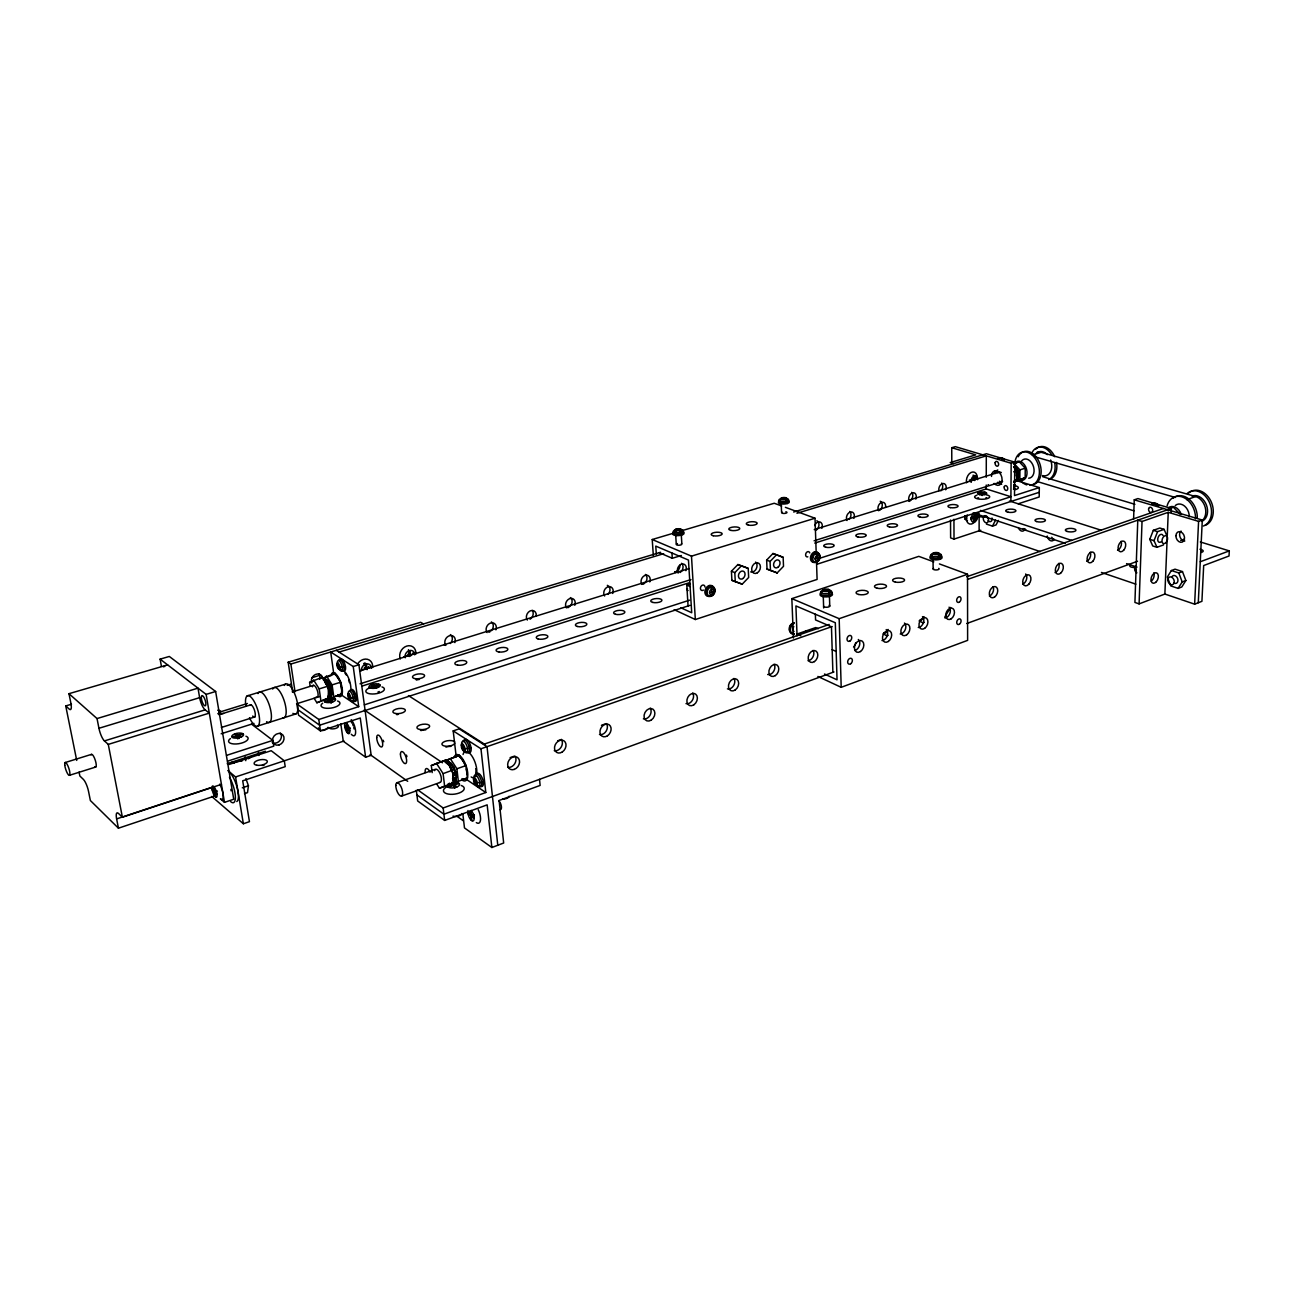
<?xml version="1.0" encoding="UTF-8"?>
<svg xmlns="http://www.w3.org/2000/svg" width="1294" height="1294" viewBox="0 0 1294 1294"><rect width="100%" height="100%" fill="white"/><g stroke="black" fill="none" stroke-linecap="round" stroke-linejoin="round"><path stroke-width="1.5" d="M973.056 517.6L974.786 518.166L974.786 521.757L973.056 521.175M974.786 513.492L974.786 517.082L977.552 516.177L975.822 515.61L977.552 517.276L974.786 518.166M979.137 515.513L979.121 530.783L1040.295 551.616M982.195 495.521L982.195 493.143L984.977 492.27M814.735 543.092L986.222 488.938L986.222 485.04M986.254 477.26L986.303 455.86L796.958 513.265M328.223 694.571L328.676 690.123L329.679 694.862L327.997 697.062L331.102 696.447C333.545 690.317 329.97 681.178 324.098 678.105L323.047 678.331M331.232 692.484L330.552 687.615L326.606 679.544L324.519 680.725L323.29 679.754L325.295 678.525M1010.873 501.474L1011.164 463.252L1014.771 462.136L1014.496 495.57L1039.325 487.579L1039.195 496.977L1018.216 503.803M1014.399 487.498L1014.399 486.334A4.303 2.928 72.8 0 0 1014.027 485.104M1014.399 485.8L1014.415 484.619M1014.092 481.594L1017.181 480.187L1017.262 470.709L1013.59 466.762M1019.85 479.346L1019.931 469.868L1013.817 463.301L1019.138 461.651L1025.252 468.218L1025.155 477.664L1013.655 482.177L1025.155 477.664M1133.593 519.104L1134.256 499.824L1137.927 498.578L1171.361 508.477L1171.199 512.473M1142.036 521.466L1137.782 520.172L1134.919 602.438L1139.092 603.894L1142.036 521.466L1168.239 512.327L1198.584 521.369L1202.304 520.042L1198.276 602.745M1139.092 603.894L1164.875 594.043L1168.239 512.327M1014.383 467.555L1014.447 466.034C1019.057 468.687 1021.419 478.44 1015.078 480.203M1164.875 594.043L1194.637 604.169L1198.584 521.369M1200.347 541.96L1229.3 550.888L1229.025 555.999L1203.679 565.543L1201.916 601.322L1194.637 604.169M709.549 592.733L709.597 591.973A3.025 2.297 -66.2 0 1 711.199 589.449L712.444 589.045A3.025 2.297 -66.2 0 1 714.401 591.18L714.353 591.924A3.025 2.297 -66.2 0 1 712.751 594.464L711.506 594.868A3.025 2.297 -66.2 0 1 709.549 592.733L714.401 591.18M456.394 778.988L453.87 779.651L452.835 774.41L453.385 780.994L455.892 780.395C457.655 773.375 454.113 764.091 447.449 760.872L445.087 761.875M1016.114 475.674L1018.281 477.842L1016.728 478.165L1017.1 472.941L1014.431 467.927L1015.871 467.15L1017.116 470.903M931.971 556.307L932.489 553.719L934.511 552.651A3.186 1.1 -0.8 0 1 938.328 552.829L938.813 553.056A3.186 1.1 -0.8 0 1 938.684 554.155L937.487 554.56A3.186 1.1 -0.8 0 1 933.653 554.382L933.168 554.155A3.186 1.1 -0.8 0 1 933.298 553.039L938.166 554.382L940.107 559.267M815.058 558.814L815.107 558.086A2.911 2.119 -68.3 0 1 816.627 555.644L817.792 555.272A2.911 2.119 -68.3 0 1 819.555 557.374L819.49 558.102A2.911 2.119 -68.3 0 1 817.97 560.528L816.805 560.917A2.911 2.119 -68.3 0 1 815.058 558.814L819.555 557.374M329.064 684.008L329.161 683.135L326.832 684.995L325.037 682.456M1013.881 485.282A2.653 1.812 72.8 0 1 1014.059 485.962L1014.059 487.256A2.653 1.812 72.8 0 1 1013.865 487.806M245.892 778.6L248.432 785.765L247.51 792.624L244.469 793.659M476.273 776.06L476.467 774.799A13.813 5.726 70.8 0 0 475.076 762.376A13.813 5.726 70.8 0 0 468.347 752.202M474.526 781.899A6.001 2.491 70.6 0 0 476.629 785.62L477.421 786.331A6.001 2.491 70.6 0 0 479.912 784.342L479.605 781.56A6.001 2.491 70.6 0 0 477.033 776.335L476.224 775.624A6.001 2.491 70.6 0 0 473.766 777.645L473.62 781.172A3.688 1.537 70.6 0 0 475.205 784.374L475.691 784.811A3.688 1.537 70.6 0 0 477.211 783.582L477.017 781.883A3.688 1.537 70.6 0 0 475.448 778.664L474.947 778.228A3.688 1.537 70.6 0 0 473.442 779.473L477.195 782.789L483.358 782.255M932.068 554.948L932.084 554.916A5.807 2.022 -0.8 0 0 930.871 557.39L931.745 557.827A5.807 2.022 -0.8 0 0 939.379 558.005A5.807 2.022 -0.8 0 0 941.142 555.385L940.269 554.964M1163.452 544.952L1156.965 547.297L1152.728 545.955L1149.768 539.323L1153.326 530.33L1159.828 528.033L1164.082 529.343L1166.994 536.007M1156.965 547.297L1154.022 540.666L1157.58 531.656L1164.082 529.343M349.477 698.631A5.402 2.022 72.1 0 0 350.739 700.652L351.402 701.235A5.402 2.022 72.1 0 0 353.278 699.197L352.922 696.657A5.402 2.022 72.1 0 0 350.706 691.999L350.043 691.417A5.402 2.022 72.1 0 0 348.183 693.471L347.973 696.576A3.332 1.245 72.1 0 0 349.331 699.439L349.736 699.795A3.332 1.245 72.1 0 0 350.884 698.55L350.658 696.981A3.332 1.245 72.1 0 0 349.299 694.118L348.895 693.762A3.332 1.245 72.1 0 0 347.746 695.024L350.82 697.806L356.4 697.337M986.4 524.086L992.482 526.124L995.571 520.075M998.386 520.414L996.056 524.943L992.482 526.124M792.154 624.452L793.918 622.867A5.823 4.238 -66.1 0 0 789.615 629.79L789.825 631.116A5.823 4.238 -66.1 0 0 794.37 633.591M944.846 616.882L950.621 607.452M1171.361 570.541L1167.35 577.011L1170.714 585.891L1178.122 588.382L1181.794 586.975L1185.87 580.537L1182.473 571.592L1175.033 569.166L1171.361 570.541L1178.802 572.967L1182.473 571.592M1178.122 588.382L1182.198 581.928L1185.87 580.537M1016.405 469.544L1017.1 468.671L1015.596 469.366M777.193 572.886L783.517 566.303L783.145 557.31L779.7 555.935L772.987 553.492L766.646 560.076L767.035 569.085L777.193 572.886L767.035 569.085M742.206 584.16L748.66 577.48L748.207 568.389L744.81 566.982L737.887 564.54L731.417 571.22L731.886 580.327L742.206 584.16L731.886 580.327M770.464 570.492L770.059 561.467L776.432 554.867L783.145 557.31M735.283 581.766L734.814 572.644L741.3 565.947L748.207 568.389M455.892 780.395L454.016 781.172M329.889 685.755C325.959 684.51 329.145 691.271 330.552 687.615M1013.914 487.676L1014.318 486.188M248.448 758.769L252.443 755.922M447.449 760.872L445.379 762.328L449.73 765.741L453.773 775.462L456.297 774.653L454.89 771.612L455.682 772.033L453.175 772.939M828.063 589.854A5.354 1.957 -1.9 0 1 830.327 590.371L831.071 590.776A5.354 1.957 -1.9 0 1 830.602 592.749L828.467 593.461A5.354 1.957 -1.9 0 1 822.094 593.121L821.35 592.717A5.354 1.957 -1.9 0 1 821.836 590.743L824.779 589.255A3.3 1.197 -1.9 0 1 828.694 589.466L829.163 589.708A3.3 1.197 -1.9 0 1 828.872 590.921L827.562 591.358A3.3 1.197 -1.9 0 1 823.631 591.148L823.178 590.905A3.3 1.197 -1.9 0 1 823.469 589.692L828.289 591.18L830.295 596.259M446.77 762.862L448.937 761.438M310.188 686.16L309.622 682.359L322.157 677.215L327.803 686.208L329.436 697.676L316.884 702.755L314.102 698.259M319.505 678.881L322.157 677.215M327.819 695.719L329.679 698.695L342.231 693.633L340.629 682.213L334.952 673.252L322.449 678.396L330.94 675.759M332.267 674.918L334.952 673.252M448.258 764.01L450.506 762.667L453.223 767.617L453.498 766.76L450.83 768.765L449.811 767.148M316.884 702.755L329.436 697.676M329.679 698.695L342.231 693.633M338.381 663.531L337.977 663.175A3.332 1.245 72.4 0 0 336.861 664.501L337.071 666.07A3.332 1.245 72.4 0 0 338.43 668.901L338.834 669.257A3.332 1.245 72.4 0 0 339.95 667.947L339.74 666.378A3.332 1.245 72.4 0 0 338.381 663.531L337.394 664.21L337.297 662.981A5.402 2.022 72.4 0 1 339.125 660.846L339.788 661.412A5.402 2.022 72.4 0 1 341.988 666.038L342.344 668.594A5.402 2.022 72.4 0 1 340.5 670.729L339.853 670.146A5.402 2.022 72.4 0 1 337.653 665.537M449.73 765.741L452.059 764.479L452.14 765.886M1014.512 463.834L1019.138 461.651M432.18 772.631L431.306 765.547L445.605 760.112L452.318 770.383L453.773 782.87L448.565 784.973M445.605 760.112L431.306 765.547M459.289 755.356L445.007 760.775L459.289 755.356L466.002 765.563L467.425 778.001L462.152 780.136A13.862 5.677 70.9 0 0 467.797 774.491A13.862 5.677 70.9 0 0 461.764 757.686A13.862 5.677 70.9 0 0 454.065 757.621M454.162 769.574L443.114 773.618L436.434 763.298M1014.043 486.479L1014.771 486.188A4.513 1.407 -0.3 0 0 1014.771 484.765L1014.043 484.474M436.612 783.824L439.442 788.224L444.618 786.121L443.114 773.618M453.11 783.371L458.335 781.236L456.895 768.765L450.183 758.51M1016.518 471.081L1018.054 470.466M1169.501 508.558L1173.205 507.102L1180.257 514.333M462.848 813.942L464.481 827.917L491.866 847.505L503.673 843.009L499.096 800.468L540.132 785.426L539.533 779.344M1200.266 561.758L1229.3 550.888M817.857 676.455L841.197 687.308L967.621 640.368L967.524 574.261L939.412 563.925M471 812.616L468.04 813.7L470.66 815.56L473.636 814.46M472.003 820.768L471.469 816.11L474.429 815.026M416.312 790.262L417.671 800.986L444.667 820.428L487.159 804.852L491.866 847.505M833.967 671.942L443.923 814.217L416.894 794.872M966.78 623.514L1137.539 561.24M417.703 789.858L443.163 807.974L485.8 792.51L480.964 748.773L453.191 730.884L459.176 728.862L487.029 746.654L497.786 845.257M1180.71 540.488L1184.333 539.177M439.442 788.224L467.425 778.001M447.546 786.687L452.204 785.021L449.568 783.226M458.254 782.87L453.612 784.52L451.735 782.498A6.308 2.782 -7.3 0 1 453.353 782.255M448.339 787.237L452.997 785.571L455.634 787.383M454.776 788.159L454.404 785.07L459.046 783.42M401.593 796.085L439.669 782.595M510.095 757.653L513.896 756.294M557.682 740.799L561.483 739.44M601.451 725.287L605.268 723.944M456.895 768.765L466.002 765.563M396.837 782.773L434.962 769.445M1169.598 508.348L1173.205 507.102M480.964 748.773L832.123 626.555M967.491 579.437L1171.361 508.477M211.715 796.441L243.369 823.76L249.451 821.658L242.706 780.8L285.214 766.646L284.308 760.807L271.222 750.698L229.006 764.495M793.416 638.023L791.847 598.637L839.175 618.678L967.524 574.261M1186.792 499.646L1195.688 496.556A13.522 10.206 69.8 0 1 1205.215 507.361A13.522 10.206 69.8 0 1 1202.207 520.657M483.471 744.39L829.195 624.452M966.715 576.752L1163.435 508.493M340.823 723.88L343.282 741.252L365.62 757.216L371.168 755.34L358.907 664.76L336.294 650.316M220.449 798.883L224.493 802.361L233.729 799.239L215.645 691.497L169.32 656.462L160.116 659.131L161.41 666.329M79.08 772.097L79.856 775.996L83.398 779.409A9.77 2.442 71.8 0 1 88.558 791.475L90.37 800.533L118.433 828.192L214.513 796.053M242.302 787.82L248.432 785.765M791.847 598.637L918.789 556.355L933.783 561.855M212.297 790.327L214.319 792.057L217.408 791.022M823.631 591.148L828.694 589.466M933.653 554.382L938.328 552.829M227.776 770.528L235.573 776.95L344.075 740.993M950.524 520.059L950.621 537.9L954.018 539.097L980.771 530.249M118.433 828.192L116.622 818.908L211.068 787.577M116.622 818.908A10.158 2.637 71.5 0 1 118.547 813.489L122.38 817.226L221.436 784.358M674.142 609.668L695.331 619.519L817.096 579.437L816.498 561.661M344.835 727.244L346.986 728.748L349.768 727.826M348.232 733.488L347.633 729.201L350.415 728.296M971.163 518.263L973.945 517.357L973.945 513.75M227.631 761.163L273.762 746.153L272.856 740.378L251.554 724.155M320.459 730.948L318.793 719.496L296.86 703.904L298.542 715.161L320.459 730.948L360.266 717.992L365.62 757.216M971.163 519.347L973.945 518.441L973.945 522.032M227.226 763.67L265.367 751.232M226.579 755.356L272.856 740.378M689.912 605.366L319.634 725.222L297.701 709.533M816.757 564.313L1039.26 492.286M318.793 719.496L358.713 706.653L353.23 666.523L330.698 651.998L333.755 673.721M364.342 704.842L689.54 600.173M820.396 558.054L1010.905 496.734L986.222 488.938M257.829 726.031L296.002 713.9M232.063 737.03L236.673 735.558L234.667 733.989M235.799 736.609L236.058 733.552L238.064 735.121L242.657 733.649M232.677 737.515L237.287 736.043L239.309 737.629M239.147 738.486L238.678 735.59L243.272 734.135M1013.623 481.303L1017.181 480.187M688.068 606.029L686.774 585.082L690.398 583.934M221.177 733.779L253.947 723.395M324.568 701.623L328.919 700.232L326.784 698.776M327.819 701.364L328.11 698.356L330.245 699.811L334.596 698.437M369.372 687.421L373.61 686.079L371.427 684.655M379.126 684.316L374.888 685.658L372.704 684.251L373.076 687.049M978.555 494.292L981.353 493.418L978.652 492.561M325.215 702.06L329.566 700.685L331.717 702.157M331.296 703.095L330.892 700.264L335.243 698.889M370.035 687.842L374.273 686.499L376.473 687.923M379.789 684.752L375.567 686.095L377.767 687.518M979.38 494.567L982.178 493.677L984.88 494.534M985.802 492.529L983.019 493.402L985.721 494.276M69.536 775.284L95.821 767.002M221.403 727.454L255.209 716.811M296.552 703.79L319.65 696.528M360.039 683.798L690.947 579.583M814.088 540.795L1002.624 481.417M361.916 686.111L689.492 582.656M313.552 679.884L319.197 688.909L327.803 686.208M326.428 675.889L332.089 684.882L340.629 682.213M1013.703 471.825L1017.262 470.709M1019.931 469.868L1025.252 468.218M361.463 670.033L371.232 667.008M403.793 656.915L414.565 653.535L413.126 652.661L414.727 654.829M65.088 762.57L91.405 754.386M218.977 714.709L250.939 704.777M292.331 691.902L313.52 685.319M359.732 670.939L689.071 568.551M814.249 529.618L999.146 472.132M353.23 666.523L358.907 664.76M97.034 718.558L98.942 728.279A10.384 2.75 72.2 0 0 104.426 740.912L108.275 744.39L209.321 713.107L205.164 709.856A10.077 3.138 72.3 0 1 199.632 697.66L197.998 688.149L97.034 718.558L68.97 693.681L167.638 664.89M309.622 682.359L313.051 681.291M218.702 712.396L247.397 703.499M971.147 481.643L969.4 481.093L977.568 478.537L973.039 478.861L974.786 479.411L974.786 475.755L973.039 475.205M653.324 555.498L652.225 539.517L691.481 556.145L815.026 518.231L816.223 553.767M247.154 695.929L285.424 684.154M104.426 740.912L205.164 709.856M1032.369 454.987L1041.104 452.302L1195.688 496.556M287.203 685.367L291.021 684.186M312 677.716L319.618 675.355M659.325 552.7L672.282 558.28L681.356 555.498M160.116 659.131L206.134 694.377L215.645 691.497M98.942 728.279L199.632 697.66M292.67 692.047L288.174 662.221L420.615 622.285L423.526 623.934M288.174 662.221L290.875 664.048L660.522 552.279M793.675 512.02L986.4 453.741L1014.771 462.136M339.077 652.079L663.66 553.686M951.802 461.699L951.737 447.724L955.328 446.656L1011.164 463.252M675.727 530.443L680.951 529.214A2.992 1.003 -3.6 0 1 680.466 530.233L679.221 530.605A2.992 1.003 -3.6 0 1 675.727 530.443L675.371 530.233A2.992 1.003 -3.6 0 1 675.856 529.23L677.102 528.858A2.992 1.003 -3.6 0 1 680.579 529.003M781.43 499.112L786.331 497.964A2.879 0.922 -2.5 0 1 786.008 498.902L784.843 499.241A2.879 0.922 -2.5 0 1 781.43 499.112L781.042 498.918A2.879 0.922 -2.5 0 1 781.366 497.98L782.53 497.64A2.879 0.922 -2.5 0 1 785.927 497.769M652.225 539.517L673.527 533.177M681.275 530.88L774.249 503.253L781.673 505.97M76.718 760.419L65.735 705.926L71.477 704.227M456.539 777.031L454 777.759L453.013 776.125M464.287 740.912A6.939 2.895 71.1 0 1 466.924 739.731L467.846 740.524A6.939 2.895 71.1 0 1 471.113 748.223L464.95 748.741L461.23 745.522A3.688 1.52 71.1 0 1 462.734 744.228L463.22 744.648A3.688 1.52 71.1 0 1 464.789 747.835L464.983 749.566A3.688 1.52 71.1 0 1 463.495 750.86L462.993 750.439A3.688 1.52 71.1 0 1 461.44 747.236L461.57 743.759A6.001 2.491 71.1 0 1 463.996 741.624L464.805 742.303A6.001 2.491 71.1 0 1 467.36 747.511L467.668 750.294A6.001 2.491 71.1 0 1 465.225 752.396L464.433 751.717A6.001 2.491 71.1 0 1 462.945 749.452M328.805 698.178L326.169 699.003A5.742 2.232 -8.2 0 0 324.325 701.364L325.619 702.27A5.742 2.232 -8.2 0 0 331.005 702.335L333.658 701.494A5.742 2.232 -8.2 0 0 335.486 699.132L334.175 698.242A5.742 2.232 -8.2 0 0 330.293 697.951M822.774 590.339L823.971 590.032A5.354 1.957 -1.9 0 1 825.297 589.838M345.466 666.75L339.901 667.203L336.909 665.245M933.589 553.444L931.631 554.091A5.176 1.795 -0.8 0 0 931.421 555.886L932.198 556.274A5.176 1.795 -0.8 0 0 938.425 556.566L940.398 555.902A5.176 1.795 -0.8 0 0 940.576 554.107L939.8 553.735A5.176 1.795 -0.8 0 0 938.748 553.444M1017.213 476.613L1018.782 476.224L1017.682 475.286M332.008 694.328L329.679 694.862L328.886 693.034M328.66 694.021L329.372 696.172L331.701 695.671M710.6 596.324L712.396 595.661A4.917 3.72 -66.2 0 0 714.984 591.536L715.048 590.323A4.917 3.72 -66.2 0 0 711.894 586.845L709.856 587.492A4.917 3.72 -66.2 0 0 707.252 591.617L707.187 592.846A4.917 3.72 -66.2 0 0 710.357 596.324L712.137 594.771L711.813 589.142L709.128 585.551M1016.356 479.896L1014.852 480.171L1017.456 479.087L1016.663 477.454M794.079 622.835L791.993 623.546A5.176 3.769 -66.1 0 0 789.178 629.191L789.372 630.388A5.176 3.769 -66.1 0 0 792.349 632.782M234.473 761.778L242.01 761.05M219.867 713.835L223.538 713.479M1017.585 472.391L1018.669 472.407L1016.033 472.925M975.854 513.071L979.234 513.362M1000.78 457.72L1000.488 457.672A4.836 3.284 73.7 0 0 998.936 458.416M710.568 596.324L709.743 596.113A5.677 4.303 -66.2 0 1 704.874 592.296L704.955 590.873A5.677 4.303 -66.2 0 1 709.727 585.406A5.677 4.303 -66.2 0 1 713.981 589.368L713.9 590.792A5.677 4.303 -66.2 0 1 713.528 592.215M1034.472 456.653L1175.356 497.462M1134.256 499.824L1202.304 520.042M951.737 447.724L975.725 454.873L950.233 462.573L953.694 463.624M1042.689 476.71L1134.919 504.32M1038.014 481.772L1133.965 510.823M1016.68 480.656L1039.325 487.579M1153.326 530.33L1157.58 531.656M973.039 479.961L974.786 480.511M969.4 479.993L971.147 480.543M1149.768 539.323L1154.022 540.666M1009.466 501.021L1101.097 530.2M979.493 492.286L982.195 493.143M980.48 510.418L1071.723 540.423M973.056 512.909L1065.172 543.27M1126.573 563.618L1136.164 566.804M972.215 516.775L973.945 517.357M972.215 517.859L973.945 518.441M1101.453 572.449L1135.857 584.16M785.377 507.329L815.026 518.231M772.987 553.492L776.432 554.867M766.646 560.076L770.059 561.467M737.887 564.54L741.3 565.947M731.417 571.22L734.814 572.644M818.309 628.674L815.738 627.558L797.007 634.06L800.84 635.758M1017.78 473.879L1018.928 474.38L1016.211 474.332M686.774 585.082L690.09 586.554M832.171 649.685L836.183 651.464M680.79 607.727L691.708 612.758L688.457 560.059L655.767 546.1L656.317 554.107M824.488 674.028L837.04 679.819L835.309 622.737L795.907 605.932L797.072 635.888M787.884 499.791L788.596 500.147A5.273 1.698 -2.5 0 1 786.509 502.363A5.273 1.698 -2.5 0 1 779.667 502.234L778.972 501.878A5.273 1.698 -2.5 0 1 780.508 499.824L781.883 497.786L785.49 499.096L787.237 503.544M831.621 593.348L831.929 593.509A6.195 2.281 -1.9 0 1 829.632 596.453A6.195 2.281 -1.9 0 1 821.544 596.227L820.671 595.741A6.195 2.281 -1.9 0 1 821.253 593.461M329.323 696.075L331.102 696.447L330.536 694.102M814.508 551.94L817.21 555.352L817.404 560.82L816.579 562.194L814.864 562.178A5.483 3.995 -68.3 0 1 810.448 558.426L810.545 557.051A5.483 3.995 -68.3 0 1 815.058 551.794A5.483 3.995 -68.3 0 1 818.908 555.708M682.957 532.352L683.653 532.74A5.629 1.892 -3.6 0 1 681.065 535.231A5.629 1.892 -3.6 0 1 673.851 535.069L673.155 534.665A5.629 1.892 -3.6 0 1 673.301 533.209M409.001 653.939L410.457 654.813L409.923 650.542M407.756 654.327L410.602 656.107M407.917 655.621L409.357 656.495M365.134 664.388L363.727 663.498A4.626 3.898 -54.4 0 1 364.908 663.466M365.587 667.413L366.995 668.319L366.412 664L365.005 663.094L365.717 668.723M408.419 695.606L485.04 744.535M364.293 667.817L367.173 669.629M364.245 709.921L442.499 762.781M342.667 695.816L358.713 706.653M466.309 779.344L485.8 792.51M330.892 700.264L333.043 701.736M454.404 785.07L457.057 786.881M344.657 725.95L346.808 727.438L346.21 723.152M349.606 729.412L347.455 727.907L346.857 723.605M467.878 812.292L470.498 814.136L470.143 811.031M473.944 816.563L471.307 814.702L471.178 810.4A6.179 2.507 70.3 0 1 473.814 815.802L474.138 818.633A6.179 2.507 70.3 0 1 472.391 820.962L470.79 819.83A6.179 2.507 70.3 0 1 468.169 814.444L467.846 811.629A6.179 2.507 70.3 0 1 468.007 810.529M347.633 729.201L349.784 730.706M471.469 816.11L474.105 817.97M370.052 754.548L407.707 781.301M456.847 816.174L463.398 820.833M238.678 735.59L240.7 737.176M449.762 763.573L450.959 764.511M466.212 752.008L465.921 751.765A6.729 2.798 71.1 0 1 465.047 750.633M212.054 788.968L214.076 790.699L213.3 786.17L214.238 787.043A5.936 1.795 71.5 0 1 216.567 792.235L217.036 794.985A5.936 1.795 71.5 0 1 216.001 797.266L214.772 796.214A5.936 1.795 71.5 0 1 212.459 791.038L211.99 788.305A5.936 1.795 71.5 0 1 212.54 786.04M216.729 792.963L214.707 791.216L213.931 786.703M216.971 794.322L214.933 792.591L215.71 797.088M352.162 700.733L352.89 701.397A6.066 2.281 72.1 0 0 354.977 698.437A6.066 2.281 72.1 0 0 352.114 691.028L351.37 690.365A6.066 2.281 72.1 0 0 349.364 691.53M478.392 785.911L479.006 786.445A6.745 2.798 70.6 0 0 481.789 783.485A6.745 2.798 70.6 0 0 478.57 775.219L477.664 774.427A6.745 2.798 70.6 0 0 474.882 776.707M65.735 705.926L69.261 709.112A9.98 2.523 72.4 0 0 70.879 703.143L68.97 693.681M353.812 700.636L354.33 701.122A6.26 2.345 72.1 0 0 356.481 698.064A6.26 2.345 72.1 0 0 353.521 690.43L352.761 689.734A6.26 2.345 72.1 0 0 350.981 690.074M331.005 689.427L331.717 690.284L329.388 690.98L324.519 680.725M331.232 691.093L332.024 692.484L329.679 693.099L328.886 691.708M1014.124 486.625L1014.302 488.307A4.303 2.928 72.8 0 1 1013.978 489.197M1178.802 572.967L1182.198 581.928M1134.757 567.726L1136.73 572.967A4.044 2.911 68.5 0 1 1135.485 566.319M452.544 778.567L453.385 780.994M405.232 657.789L405.071 655.815A5.483 4.578 -56.7 0 1 408.047 651.206L410.554 650.429A5.483 4.578 -56.7 0 1 414.403 652.904L414.727 654.149M348.264 694.684L348.539 696.01M108.275 744.39L122.38 817.226M473.798 778.956L474.073 780.411M214.319 792.057L215.095 796.57M206.134 694.377L224.493 802.361M235.573 776.95L243.369 823.76M245.164 756.844L245.779 760.678M238.064 735.121L238.549 738.001M237.287 736.043L237.756 738.939M258.25 751.571L258.881 755.502M325.959 683.572L325.748 682.213L327.916 681.129L328.11 682.488M290.875 664.048L295.032 691.74M319.197 688.909L320.863 700.377M332.089 684.882L333.723 696.318M330.245 699.811L330.649 702.642M337.977 663.175L338.834 669.257M346.986 728.748L347.585 733.019M348.895 693.762L349.736 699.795M681.695 535.053L679.916 530.443L676.406 529.003L674.497 530.233A4.869 1.617 -3.6 0 0 673.705 531.883L674.303 532.222A4.869 1.617 -3.6 0 0 679.965 532.481L682.003 531.866A4.869 1.617 -3.6 0 0 682.779 530.216L682.181 529.877A4.869 1.617 -3.6 0 0 676.519 529.634L675.144 531.074A5.451 1.828 -3.6 0 1 676.406 530.783M789.906 628.981L789.793 628.253A3.186 2.313 -66.1 0 1 791.524 624.776M408.483 649.669L409.195 655.201M443.163 807.974L444.667 820.428M453.191 730.884L456.151 756.278M463.495 750.86L462.734 744.228L461.893 746.541A6.001 2.491 71.1 0 0 462.346 748.029M470.66 815.56L471.194 820.202M474.947 778.228L475.691 784.811M971.196 482.177L971.196 479.961A4.529 3.089 -71.2 0 1 973.509 476.224L975.207 475.691A4.529 3.089 -71.2 0 1 977.52 478.004L977.568 479.653L975.822 478.004M675.743 535.926L676.244 543.852M671.942 553.007L672.282 558.28M681.323 535.425L681.825 543.351M691.481 556.145L695.331 619.519M781.139 502.315L781.544 511.906M815.366 614.229L815.56 619.939L831.46 626.781L832.883 672.346M823.275 596.518L823.663 607.986M829.454 596.55L829.761 606.11M839.175 618.678L841.197 687.308M933.039 557.779L933.136 568.875M361.463 670.729L361.463 669.354A5.564 4.691 -54.4 0 1 364.504 664.679L367.075 663.887A5.564 4.691 -54.4 0 1 371.055 666.378L371.394 668.319M953.937 519.234L954.018 539.097M973.945 476.014L973.945 479.67M400.299 658.953A9.107 7.618 -56.7 0 1 406.753 646.062A9.107 7.618 -56.7 0 1 415.811 654.133M311.789 683.022A6.26 5.338 -51.7 0 1 315.477 674.481A6.26 5.338 -51.7 0 1 322.675 678.121M318.777 673.689A6.244 5.322 -51.6 0 1 319.602 679.334M351.224 719.674A9.252 3.429 71.7 0 1 355.64 731.983A9.252 3.429 71.7 0 1 351.305 734.28M1014.593 485.671A7.505 2.362 -0.3 0 1 1018.346 487.709A7.505 2.362 -0.3 0 1 1014.593 489.763M977.051 513.427A7.44 5.079 -70.3 0 1 977.229 515.174M977.051 517.05A7.44 5.079 -70.3 0 1 969.772 524.054A7.44 5.079 -70.3 0 1 967.168 514.931M1172.057 576.639A4.108 3.009 67.5 0 1 1176.246 576.445A4.108 3.009 67.5 0 1 1177.702 581.766A4.108 3.009 67.5 0 1 1173.755 582.866M991.997 517.988A3.72 2.475 72.1 0 1 991.042 521.369A3.72 2.475 72.1 0 1 988.131 520.657M987.193 516.613A3.72 2.475 72 0 1 987.726 522.323A3.72 2.475 72 0 1 983.602 520.237A3.72 2.475 72 0 1 985.203 515.61M986.546 516.047A3.72 2.475 72 0 0 985.866 515.708A3.769 1.229 -0.5 0 1 981.111 516.937A3.769 1.229 -0.5 0 1 978.911 515.125M1036.543 452.593A12.471 8.686 73.3 0 1 1041.104 452.302M1187.18 493.451A18.456 13.943 69.8 0 1 1209 501.474A18.456 13.943 69.8 0 1 1203.404 526.027M1192.049 496.136A13.506 10.206 69.8 0 1 1206.429 505.048A13.506 10.206 69.8 0 1 1201.657 521.401M1188.943 492.852A18.439 13.959 69.7 0 1 1210.763 500.859A18.439 13.959 69.7 0 1 1205.167 525.38M1172.946 498.352A18.569 13.91 69.8 0 1 1189.008 499.144A18.569 13.91 69.8 0 1 1197.274 518.101M1167.123 505.728A18.569 13.91 69.8 0 1 1183.622 497.511A18.569 13.91 69.8 0 1 1195.478 518.748M1175.275 505.517A10.675 7.99 69.8 0 1 1184.495 506.003A10.675 7.99 69.8 0 1 1189.235 516.888M1168.094 508.008A10.708 7.974 69.8 0 1 1181.147 514.009M1199.959 549.238A5.613 1.892 1.9 0 1 1203.161 550.872A5.613 1.892 1.9 0 1 1200.783 552.522M967.475 520.576A4.95 3.381 -70.3 0 1 964.92 515.691M966.78 518.069A4.95 3.381 -70.3 0 1 964.984 519.266M351.24 722.117A6.163 2.281 71.7 0 1 352 723.152M352.696 724.43A6.163 2.281 71.7 0 1 353.311 725.902M353.78 727.438A6.163 2.281 71.7 0 1 354.071 728.959M1054.028 539.436A5.111 3.526 70.9 0 1 1050.275 540.552A5.111 3.526 70.9 0 1 1047.218 536.007M1025.948 529.942A5.014 3.429 71.5 0 1 1023.214 528.567M1024.961 528.648A5.03 3.413 71.5 0 1 1021.904 531.122A5.03 3.413 71.5 0 1 1018.329 527.596M1054.351 539.517A5.095 3.526 70.9 0 1 1053.397 539.032M1052.507 538.255A5.095 3.526 70.9 0 1 1051.747 537.253M396.87 714.725A6.341 2.572 -7.5 0 1 398.406 714.32M383.768 741.737A6.26 2.394 71.5 0 1 383.153 740.249M406.947 756.667A6.389 2.491 71.2 0 1 406.462 755.081M420.906 730.609A6.454 2.669 -7.3 0 1 425.775 729.865M445.945 747.139A6.583 2.798 -7.1 0 1 450.894 746.379M425.208 772.567A6.535 2.588 70.9 0 1 426.486 768.523A6.535 2.588 70.9 0 1 430.093 772.162M454.76 743.5A6.583 2.782 -7.1 0 1 444.651 746.072A6.583 2.782 -7.1 0 1 444.732 741.478A6.583 2.782 -7.1 0 1 454.792 742.06M794.095 634.4A6.001 4.367 -66.1 0 1 790.634 631.634L790.424 630.259A6.001 4.367 -66.1 0 1 793.675 623.708M794.031 631.44A3.009 2.184 -66.1 0 1 792.769 629.45A3.009 2.184 -66.1 0 1 793.837 626.652M804.787 632.281A3.025 2.184 -66.1 0 1 807.585 630.857M822.418 591.601A6.017 2.2 -1.9 0 0 820.8 594.269L821.625 594.739A6.017 2.2 -1.9 0 0 829.486 594.965A6.017 2.2 -1.9 0 0 831.719 592.102L830.877 591.633A6.017 2.2 -1.9 0 0 829.713 591.277M941.32 556.743A5.985 2.087 -0.8 0 1 939.493 559.445A5.985 2.087 -0.8 0 1 931.631 559.251L930.726 558.83A5.985 2.087 -0.8 0 1 930.968 556.727M938.571 558.312A2.992 1.051 -0.8 0 1 937.422 558.684M933.831 558.523A2.992 1.051 -0.8 0 1 933.378 558.296M886.196 629.563A6.114 4.27 -66.8 0 1 887.053 636.098A6.114 4.27 -66.8 0 1 881.942 640.562M904.457 623.061A6.082 4.205 -67.1 0 1 905.282 629.563A6.082 4.205 -67.1 0 1 900.22 633.995M922.476 616.64A6.033 4.157 -67.4 0 1 923.269 623.11A6.033 4.157 -67.4 0 1 918.255 627.509M949.068 607.177A5.985 4.076 -67.8 0 1 949.796 613.599A5.985 4.076 -67.8 0 1 944.879 617.934M858.326 639.495A6.179 4.367 -66.3 0 1 859.491 645.302A6.179 4.367 -66.3 0 1 855.253 650.364M938.765 568.373A2.992 1.051 -0.7 0 1 937.956 569.716A2.992 1.051 -0.7 0 1 934.106 569.7A2.992 1.051 -0.7 0 1 933.589 568.357M829.05 605.301A3.089 1.148 -1.9 0 1 827.594 607.177A3.089 1.148 -1.9 0 1 823.599 606.077M514.85 756.019A6.939 5.467 -56.6 0 1 514.672 763.816A6.939 5.467 -56.6 0 1 507.652 767.326M561.321 739.57A6.826 5.305 -58.4 0 1 561.078 747.253A6.826 5.305 -58.4 0 1 554.269 750.698M606.401 723.605A6.713 5.16 -60 0 1 606.11 731.191A6.713 5.16 -60 0 1 599.494 734.539M650.154 708.093A6.599 5.014 -61.3 0 1 649.831 715.598A6.599 5.014 -61.3 0 1 643.377 718.866M924.013 616.64A5.985 4.125 -67.6 0 1 919.047 620.991M924.256 622.414A6.001 4.125 -67.5 0 1 919.921 619.842M888.105 629.434A6.066 4.238 -67 0 1 883.026 633.866M692.662 693.034A6.502 4.869 -62.6 0 1 692.274 700.458A6.502 4.869 -62.6 0 1 686.014 703.645M855.641 642.794A6.163 4.351 -66.3 0 1 853.555 647M813.101 650.381A6.227 4.48 -65.5 0 1 812.972 656.834A6.227 4.48 -65.5 0 1 807.99 660.668M774.087 664.194A6.324 4.61 -64.6 0 1 773.602 671.44A6.324 4.61 -64.6 0 1 767.665 674.497M733.957 678.412A6.405 4.739 -63.7 0 1 733.52 685.739A6.405 4.739 -63.7 0 1 727.422 688.861M888.234 635.338A6.082 4.238 -66.9 0 1 883.737 632.766M993.064 586.635A5.839 3.914 -68.6 0 1 989.376 596.049M1025.657 573.986A5.774 3.801 -69 0 1 1026.482 579.502A5.774 3.801 -69 0 1 1022.648 584.16M1121.073 541.28A5.58 3.526 -70.1 0 1 1117.547 550.257M1090.276 552.198A5.645 3.607 -69.8 0 1 1086.701 561.272M1058.686 563.391A5.71 3.704 -69.4 0 1 1055.079 572.579M478.23 809.656A10.255 4.189 70.3 0 1 480.462 820.331A10.255 4.189 70.3 0 1 476.321 822.596M499.015 800.986A5.095 2.135 70.2 0 1 501.409 806.647A5.095 2.135 70.2 0 1 499.953 809.704M1153.779 572.886A5.467 3.381 -69.5 0 1 1151.256 581.135M1184.803 540.989A5.499 4.108 68.9 0 1 1180.079 537.091A5.499 4.108 68.9 0 1 1181.034 531.058M461.23 785.49A10.481 4.658 -7.3 0 1 461.133 792.138A10.481 4.658 -7.3 0 1 446.398 793.594A10.481 4.658 -7.3 0 1 446.559 786.962M461.893 813.505A5.208 2.378 -7.5 0 1 458.658 816.045A5.208 2.378 -7.5 0 1 453.029 816.093M447.271 784.924A6.308 2.782 -7.3 0 0 447.239 786.38L448.824 787.48A6.308 2.782 -7.3 0 0 454.873 787.609L457.704 786.59A6.308 2.782 -7.3 0 0 459.354 783.727L457.752 782.627A6.308 2.782 -7.3 0 0 454.97 782.191M447.918 784.18A6.308 2.782 -7.3 0 1 448.921 783.501M468.962 745.393A3.461 1.44 71.1 0 1 469.221 746.25M474.429 777.613A13.813 5.726 70.8 0 1 471.145 776.95M463.074 754.483A13.813 5.726 70.8 0 1 463.867 752.639M466.81 752.542A6.729 2.798 71.1 0 0 469.56 749.452A6.729 2.798 71.1 0 0 466.325 741.203L465.436 740.443A6.729 2.798 71.1 0 0 462.88 741.591M471.113 748.223A6.939 2.895 71.1 0 1 469.221 752.574M480.527 786.105A6.939 2.895 70.6 0 0 483.406 783.048A6.939 2.895 70.6 0 0 480.074 774.524L479.152 773.715A6.939 2.895 70.6 0 0 476.467 774.799M478.101 785.652A6.745 2.798 70.6 0 1 476.418 783.08M475.836 768.636A12.099 5.014 70.8 0 1 475.626 773.521M465.889 778.325A12.131 4.966 70.9 0 1 461.974 778.6M455.585 757.281A12.131 4.966 70.9 0 1 457.947 756.246M459.467 756.909A12.131 4.966 70.9 0 1 465.339 765.838M466.244 768.879A12.131 4.966 70.9 0 1 466.891 774.508M434.622 770.658A6.988 2.782 70.9 0 1 440.186 773.861A6.988 2.782 70.9 0 1 439.539 782.417M1161.106 541.814A4.157 2.572 -70.3 0 1 1157.839 540.601A4.157 2.572 -70.3 0 1 1159.489 535.231A4.157 2.572 -70.3 0 1 1163.015 535.522M1153.714 504.094A4.675 3.461 70.5 0 1 1155.364 503.431L1156.302 503.56A4.675 3.461 70.5 0 1 1158.809 505.614M1151.498 504.11A5.419 3.995 70.5 0 1 1153.407 503.35L1154.507 503.495A5.419 3.995 70.5 0 1 1155.574 503.981M1152.501 503.932A5.257 3.882 70.5 0 1 1154.361 503.188L1155.413 503.334A5.257 3.882 70.5 0 1 1158.227 505.631M1156.043 504.983A2.879 2.119 70.4 0 1 1156.577 504.87L1157.159 504.951A2.879 2.119 70.4 0 1 1157.726 505.21M509.076 796.214A5.111 2.313 -6.7 0 1 502.735 799.094M1137.022 567.063A4.141 1.44 1.4 0 1 1131.587 567.176A4.141 1.44 1.4 0 1 1130.228 565.316M450.91 764.754A6.955 2.814 70.9 0 1 454.259 769.881M454.776 771.612A6.955 2.814 70.9 0 1 455.164 774.831M819.652 556.096A5.322 3.882 -68.3 0 0 815.916 552.295A5.322 3.882 -68.3 0 0 811.548 557.39L811.451 558.717A5.322 3.882 -68.3 0 0 814.654 562.55A5.322 3.882 -68.3 0 0 819.183 558.749M817.792 559.72A5.483 3.995 -68.3 0 1 815.948 561.661M788.806 501.409A5.435 1.747 -2.5 0 1 786.655 503.689A5.435 1.747 -2.5 0 1 779.603 503.56L778.875 503.204A5.435 1.747 -2.5 0 1 779.473 501.441M786.024 502.735A2.717 0.873 -2.5 0 1 783.549 503.188M782.239 503.075A2.717 0.873 -2.5 0 1 781.35 502.751M712.865 593.525A5.677 4.303 -66.2 0 1 710.907 595.547M673.365 531.899A5.451 1.828 -3.6 0 0 673.22 533.306L673.899 533.694A5.451 1.828 -3.6 0 0 680.903 533.856A5.451 1.828 -3.6 0 0 683.41 531.446L682.747 531.058A5.451 1.828 -3.6 0 0 681.76 530.766M755.583 562.065A5.548 4.141 -67.5 0 1 756.278 568.762A5.548 4.141 -67.5 0 1 750.698 571.883M679.965 565.171A5.499 4.254 -66.6 0 1 674.675 571.883M703.435 590.129A2.831 2.151 -66.2 0 1 700.491 588.948A2.831 2.151 -66.2 0 1 702.351 585.212A2.831 2.151 -66.2 0 1 704.971 587.055M681.356 543.593A2.814 0.954 -3.6 0 1 680.709 544.952A2.814 0.954 -3.6 0 1 676.811 544.952A2.814 0.954 -3.6 0 1 677.441 543.593M807.828 556.808A2.734 1.99 -68.4 0 1 805.644 555.158A2.734 1.99 -68.4 0 1 807.278 551.859A2.734 1.99 -68.4 0 1 809.753 552.942M785.862 511.777A2.701 0.89 -2.5 0 1 786.428 513.006A2.701 0.89 -2.5 0 1 782.66 513.33A2.701 0.89 -2.5 0 1 782.077 512.117M381.973 686.904A9.365 3.656 -7.6 0 1 381.39 692.177A9.365 3.656 -7.6 0 1 368.24 693.438A9.365 3.656 -7.6 0 1 368.871 688.149M368.515 666.588A4.626 3.898 -54.4 0 1 368.515 667.72M357.742 663.725A9.252 7.813 -54.4 0 1 367.528 659.293A9.252 7.813 -54.4 0 1 372.623 667.575M337.588 701.024A9.543 3.736 -8.2 0 1 337.313 706.168A9.543 3.736 -8.2 0 1 324.551 708.044A9.543 3.736 -8.2 0 1 322.659 703.224M337.233 725.19A4.739 1.909 -8.4 0 1 335.793 728.376A4.739 1.909 -8.4 0 1 329.097 727.843M245.973 736.221A9.899 3.931 -9.6 0 1 245.116 741.721A9.899 3.931 -9.6 0 1 231.885 743.694A9.899 3.931 -9.6 0 1 230.494 738.534M312.42 686.839A6.292 2.264 72.2 0 1 315.396 686.613A6.292 2.264 72.2 0 1 318.098 694.215A6.292 2.264 72.2 0 1 316.06 697.062M326.557 681.323A6.26 2.297 72.2 0 1 328.757 683.329M329.452 684.623A6.26 2.297 72.2 0 1 330.617 692.694M331.49 673.996A12.487 4.61 72.2 0 1 341.147 683.766A12.487 4.61 72.2 0 1 338.155 696.026M228.86 771.434A16.401 5.111 71.5 0 1 237.158 787.69A16.401 5.111 71.5 0 1 236.77 801.536M229.442 777.193A16.418 5.079 71.5 0 1 235.346 796.295A16.418 5.079 71.5 0 1 230.704 801.682M230.914 789.356A6.567 2.038 71.5 0 1 231.076 790.796M986.06 494.761A7.57 2.41 -0.6 0 1 988.309 498.222A7.57 2.41 -0.6 0 1 977.229 498.74A7.57 2.41 -0.6 0 1 976.921 495.165M339.821 660.49A6.26 2.345 72.4 0 1 341.842 659.196L342.603 659.859A6.26 2.345 72.4 0 1 345.547 667.478A6.26 2.345 72.4 0 1 343.444 670.632A12.455 4.658 72.2 0 1 350.884 688.586M340.532 669.273A6.066 2.264 72.4 0 0 341.276 670.243L342.004 670.907A6.066 2.264 72.4 0 0 344.042 667.833A6.066 2.264 72.4 0 0 341.195 660.441L340.451 659.794A6.066 2.264 72.4 0 0 338.753 660.183M353.925 693.438A3.122 1.181 72.1 0 1 354.281 694.102M344.964 673.236A10.902 4.076 72.2 0 1 346.291 675.015M348.604 679.868A10.902 4.076 72.2 0 1 349.429 682.601M340.112 682.52A10.934 4.044 72.2 0 1 341.519 692.484A10.934 4.044 72.2 0 1 337.96 694.603M332.898 674.4A10.934 4.044 72.2 0 1 333.933 674.19M335.162 674.692A10.934 4.044 72.2 0 1 339.044 679.916M991.495 476.435A7.473 5.047 73.2 0 1 997.755 471.323A7.473 5.047 73.2 0 1 1001.766 482.031A7.473 5.047 73.2 0 1 994.115 483.39M1001.702 484.215A7.457 5.063 73.2 0 1 997.69 482.274M995.28 473.539A7.457 5.063 73.2 0 1 997.755 469.965M1015.305 488.485A4.998 1.569 -0.3 0 1 1013.461 489.067M1000.1 458.577A4.303 2.928 73.7 0 1 1001.475 457.914L1002.268 458.011A4.303 2.928 73.7 0 1 1004.435 459.855M997.965 458.561A4.998 3.397 73.6 0 1 999.55 457.801L1001.378 457.769A4.836 3.284 73.7 0 1 1003.804 459.855M1000.472 457.914A4.998 3.397 73.6 0 1 1002.979 460.049M1002.219 459.386A2.653 1.795 73.7 0 1 1002.672 459.257L1003.157 459.321A2.653 1.795 73.7 0 1 1004.095 459.936M988.503 484.635A2.475 1.666 73.1 0 1 988.082 484.732M1002.122 481.578A4.982 3.364 73.2 0 1 999.437 481.222M997.9 472.828A4.982 3.364 73.2 0 1 998.628 472.294M999.486 472.084A4.982 3.364 73.2 0 1 1001.313 472.633M994.423 472.973A8.702 5.904 73.2 0 1 995.054 471.162M217.683 710.244A4.869 1.86 -9.5 0 1 220.708 711.538A4.869 1.86 -9.5 0 1 217.796 713.706M328.029 727.293A6.211 5.208 -50.6 0 1 321.446 730.366M320.152 729.865A6.211 5.208 -50.6 0 1 318.34 727.843M280.167 732.922A6.308 5.322 -47.9 0 1 279.811 740.621A6.308 5.322 -47.9 0 1 272.225 742.578M1032.111 452.479A17.032 11.872 73.3 0 1 1051.65 454.695M1054.772 462.977A17.032 11.872 73.3 0 1 1048.658 479.605M1050.647 460.017A12.471 8.686 73.3 0 1 1050.469 471.954A12.471 8.686 73.3 0 1 1042.495 475.577M1036.397 453.418A12.471 8.686 73.3 0 1 1047.364 454.663M1035.831 449.147A17.016 11.872 73.3 0 1 1054.756 456.75M1056.519 462.427A17.016 11.872 73.3 0 1 1050.388 479.055M1018.168 456.766A17.129 11.824 73.3 0 1 1038.726 461.004A17.129 11.824 73.3 0 1 1031.739 484.765M1026.789 484.91A17.129 11.824 73.3 0 1 1020.675 480.85M1015.159 460.874A17.129 11.824 73.3 0 1 1028.293 452.609A17.129 11.824 73.3 0 1 1039.373 470.87A17.129 11.824 73.3 0 1 1029.992 485.331M1020.885 462.104A9.851 6.793 73.3 0 1 1032.693 464.562A9.851 6.793 73.3 0 1 1028.698 478.23M1013.849 464.287A9.867 6.777 73.3 0 1 1023.02 463.155A9.867 6.777 73.3 0 1 1026.579 476.03A9.867 6.777 73.3 0 1 1018.006 479.346M262.31 765.433A6.713 2.766 -9.6 0 1 263.976 765.369M91.114 754.887A6.713 1.731 72 0 1 95.352 760.435A6.713 1.731 72 0 1 94.802 766.695M163.594 666.879A5.176 1.553 72.6 0 1 164.742 666.556M445.864 645.415A5.985 4.95 -58.7 0 1 446.22 638.104A5.985 4.95 -58.7 0 1 452.932 636.017A5.985 4.95 -58.7 0 1 454.89 642.6M450.377 634.578A5.969 4.95 -58.7 0 1 450.28 643.522M445.087 645.14A5.969 4.95 -58.7 0 1 443.907 644.606M487.11 632.572A5.904 4.836 -60.5 0 1 487.514 625.342A5.904 4.836 -60.5 0 1 494.049 623.304A5.904 4.836 -60.5 0 1 495.909 629.838M491.413 621.913A5.888 4.82 -60.5 0 1 491.267 630.76M490.102 631.682A5.888 4.82 -60.5 0 1 488.808 632.281M416.328 680.062A6.13 2.394 -7.1 0 1 419.385 679.447M532.303 610.461A5.807 4.707 -62.1 0 1 530.055 619.244M379.304 691.497A6.244 2.442 -7.6 0 1 377.977 692.015M527.305 620.069A5.823 4.707 -62.1 0 1 530.152 610.914A5.823 4.707 -62.1 0 1 536.234 615.944M570.379 597.569A5.726 4.594 -63.4 0 1 570.12 606.223M569.004 607.112A5.726 4.594 -63.4 0 1 567.775 607.679M681.55 563.294A5.516 4.254 -66.6 0 1 680.094 572.53M675.694 572.53A5.516 4.254 -66.6 0 1 674.918 571.689M607.323 585.325A5.661 4.48 -64.6 0 1 608.051 594.415M645.415 574.439A5.58 4.367 -65.7 0 1 645.043 582.915M643.991 583.772A5.58 4.367 -65.7 0 1 642.811 584.322M678.137 573.096A5.532 4.254 -66.6 0 1 678.719 566.254A5.532 4.254 -66.6 0 1 684.477 564.459A5.532 4.254 -66.6 0 1 685.885 570.686M641.84 584.403A5.597 4.367 -65.7 0 1 642.39 577.48A5.597 4.367 -65.7 0 1 648.278 575.652A5.597 4.367 -65.7 0 1 649.766 581.928M566.448 607.873A5.742 4.594 -63.4 0 1 566.934 600.804A5.742 4.594 -63.4 0 1 573.129 598.863A5.742 4.594 -63.4 0 1 574.795 605.285M604.621 596A5.661 4.48 -64.6 0 1 605.139 588.996A5.661 4.48 -64.6 0 1 611.172 587.104A5.661 4.48 -64.6 0 1 612.758 593.461M688.084 590.517A5.548 2.006 -3.5 0 1 687.502 588.544M816.805 520.786A5.273 3.866 -69.3 0 1 818.956 525.121A5.273 3.866 -69.3 0 1 816.126 530.168M814.67 525.574A5.289 3.866 -69.3 0 1 820.153 522.032A5.289 3.866 -69.3 0 1 821.868 528.356M849.737 511.437A5.208 3.769 -69.8 0 1 849.123 519.412M847.036 520.528A5.225 3.769 -69.7 0 1 847.748 514.009A5.225 3.769 -69.7 0 1 852.859 512.424A5.225 3.769 -69.7 0 1 853.911 518.376M880.244 501.247A5.16 3.672 -70.2 0 1 882.249 505.501A5.16 3.672 -70.2 0 1 879.499 510.451M911.688 492.335A5.111 3.591 -70.6 0 1 911.008 500.147M910.103 500.924A5.111 3.591 -70.6 0 1 909.132 501.393M941.628 483.099A5.047 3.51 -70.9 0 1 940.916 490.847M938.91 490.766A5.063 3.51 -70.9 0 1 942.938 483.503A5.063 3.51 -70.9 0 1 945.72 489.795M909.245 501.15A5.111 3.591 -70.6 0 1 910.005 494.777A5.111 3.591 -70.6 0 1 914.874 493.257A5.111 3.591 -70.6 0 1 915.796 499.112M878.497 510.726A5.176 3.688 -70.2 0 1 881.198 502.573A5.176 3.688 -70.2 0 1 885.565 507.345M986.643 497.624A5.047 1.617 -0.6 0 1 985.818 497.964M978.685 497.996A5.047 1.617 -0.6 0 1 977.892 497.656M249.952 705.473A6.405 2.119 72.1 0 1 253.252 707.349A6.405 2.119 72.1 0 1 255.29 715.226A6.405 2.119 72.1 0 1 252.702 716.051M245.892 706.039A16.029 5.289 72.1 0 1 251.99 698.226A16.029 5.289 72.1 0 1 259.447 722.521A16.029 5.289 72.1 0 1 249.467 717.669M258.007 693.584A15.965 5.37 72.2 0 1 269.686 706.265A15.965 5.37 72.2 0 1 266.613 721.696M272.71 689.055A15.9 5.451 72.2 0 1 283.823 699.666A15.9 5.451 72.2 0 1 282.933 717.83M284.373 685.464A15.835 5.516 72.2 0 1 296.197 697.967A15.835 5.516 72.2 0 1 292.881 713.35M234.295 763.266A5.839 4.933 -45.3 0 1 232.03 762.037M974.544 478.457A3.753 2.572 -71.2 0 1 974.447 479.411M966.569 482.775A7.521 5.144 -71.2 0 1 971.098 472.456A7.521 5.144 -71.2 0 1 977.261 477.615M219.689 784.196A9.883 3.025 71.5 0 1 223.231 795.681A9.883 3.025 71.5 0 1 220.498 798.916M705.926 591.245L705.861 592.636A5.516 4.189 -66.2 0 0 709.985 596.469A5.516 4.189 -66.2 0 0 714.611 591.164L714.692 589.789A5.516 4.189 -66.2 0 0 710.568 585.939A5.516 4.189 -66.2 0 0 705.926 591.245M812.858 557.73L812.778 558.927A4.739 3.445 -68.3 0 0 815.624 562.324L817.517 561.725A4.739 3.445 -68.3 0 0 819.992 557.763L820.072 556.582A4.739 3.445 -68.3 0 0 817.226 553.169L815.333 553.767A4.739 3.445 -68.3 0 0 812.858 557.73M971.228 517.697L971.228 519.881A4.48 3.057 -70.3 0 0 973.525 522.097L975.207 521.547A4.48 3.057 -70.3 0 0 977.488 517.826L977.488 515.659A4.48 3.057 -70.3 0 0 975.207 513.427L973.525 513.961A4.48 3.057 -70.3 0 0 971.228 517.697M986.093 494.114L984.394 494.664A4.545 1.44 -0.6 0 1 979.849 494.68L978.199 494.146A4.545 1.44 -0.6 0 1 978.28 492.707L979.979 492.173A4.545 1.44 -0.6 0 1 984.524 492.157L986.157 492.674A4.545 1.44 -0.6 0 1 986.093 494.114M241.363 736.917L238.565 737.823A5.952 2.362 -9.6 0 1 233.066 737.726L231.852 736.755A5.952 2.362 -9.6 0 1 234.004 734.248L236.786 733.358A5.952 2.362 -9.6 0 1 242.269 733.439L243.482 734.394A5.952 2.362 -9.6 0 1 241.363 736.917M378.366 687.292L375.794 688.101A5.629 2.184 -7.6 0 1 370.44 688.036L369.113 687.179A5.629 2.184 -7.6 0 1 370.828 684.882L373.384 684.073A5.629 2.184 -7.6 0 1 378.705 684.138L380.048 684.995A5.629 2.184 -7.6 0 1 378.366 687.292M787.512 500.471L785.62 501.037A4.691 1.504 -2.5 0 1 780.072 500.81L779.441 500.503A4.691 1.504 -2.5 0 1 779.975 498.983L781.867 498.416A4.691 1.504 -2.5 0 1 787.399 498.643L788.03 498.95A4.691 1.504 -2.5 0 1 787.512 500.471M346.517 723.297L345.886 723.006A5.564 2.054 71.7 0 0 344.608 725.319L344.98 727.924A5.564 2.054 71.7 0 0 347.245 732.711L348.555 733.633A5.564 2.054 71.7 0 0 349.833 731.336L349.477 728.732A5.564 2.054 71.7 0 0 347.196 723.928L346.517 723.297M1167.867 579.777A4.108 3.009 67.5 0 0 1172.526 584.694A4.108 3.009 67.5 0 0 1172.817 578.078A4.108 3.009 67.5 0 0 1167.867 579.777M1008.236 512.246A5.127 1.666 -0.2 0 0 1015.936 510.774A5.127 1.666 -0.2 0 0 1008.236 509.351A5.127 1.666 -0.2 0 0 1008.236 512.246M1066.984 531.413A5.322 1.779 0.5 0 0 1075.832 530.605A5.322 1.779 0.5 0 0 1069.119 528.437A5.322 1.779 0.5 0 0 1066.984 531.413M1036.591 521.547A5.225 1.715 0.1 0 0 1045.309 520.754A5.225 1.715 0.1 0 0 1038.823 518.651A5.225 1.715 0.1 0 0 1036.591 521.547M395.786 713.56A6.341 2.556 -7.5 0 0 405.394 710.406A6.341 2.556 -7.5 0 0 396.126 709.08A6.341 2.556 -7.5 0 0 395.786 713.56M376.7 737.612A6.276 2.378 71.5 0 0 381.196 747.026A6.276 2.378 71.5 0 0 381.261 738.502A6.276 2.378 71.5 0 0 376.7 737.612M400.428 754.03A6.405 2.491 71.2 0 0 405.038 763.654A6.405 2.491 71.2 0 0 405.184 755A6.405 2.491 71.2 0 0 400.428 754.03M419.952 729.525A6.47 2.669 -7.3 0 0 429.689 726.257A6.47 2.669 -7.3 0 0 420.178 724.866A6.47 2.669 -7.3 0 0 419.952 729.525M850.077 640.951A3.122 2.2 -66.4 0 0 851.015 635.775A3.122 2.2 -66.4 0 0 847.085 638.46A3.122 2.2 -66.4 0 0 850.077 640.951M959.469 624.145A2.976 2.006 -67.7 0 0 960.439 619.195A2.976 2.006 -67.7 0 0 956.8 621.735A2.976 2.006 -67.7 0 0 959.469 624.145M850.692 663.741A3.106 2.184 -65.8 0 0 851.63 658.597A3.106 2.184 -65.8 0 0 847.716 661.299A3.106 2.184 -65.8 0 0 850.692 663.741M959.404 602.082A2.992 2.038 -68.2 0 0 960.374 597.084A2.992 2.038 -68.2 0 0 956.719 599.623A2.992 2.038 -68.2 0 0 959.404 602.082M888.363 641.452A6.13 4.27 -66.8 0 0 890.272 631.262A6.13 4.27 -66.8 0 0 882.605 636.551A6.13 4.27 -66.8 0 0 888.363 641.452M906.641 634.853A6.098 4.205 -67.1 0 0 908.55 624.743A6.098 4.205 -67.1 0 0 900.98 629.968A6.098 4.205 -67.1 0 0 906.641 634.853M924.66 628.35A6.049 4.157 -67.4 0 0 926.585 618.289A6.049 4.157 -67.4 0 0 919.112 623.465A6.049 4.157 -67.4 0 0 924.66 628.35M951.252 618.758A6.001 4.076 -67.8 0 0 953.193 608.795A6.001 4.076 -67.8 0 0 945.849 613.89A6.001 4.076 -67.8 0 0 951.252 618.758M860.494 651.513A6.195 4.367 -66.3 0 0 862.37 641.242A6.195 4.367 -66.3 0 0 854.558 646.596A6.195 4.367 -66.3 0 0 860.494 651.513M858.731 594.496A6.098 2.232 -1.5 0 0 868.242 592.587A6.098 2.232 -1.5 0 0 859.475 590.614A6.098 2.232 -1.5 0 0 858.731 594.496M877.154 588.236A6.066 2.2 -1.3 0 0 886.552 586.36A6.066 2.2 -1.3 0 0 877.785 584.419A6.066 2.2 -1.3 0 0 877.154 588.236M895.319 582.074A6.033 2.167 -1.1 0 0 904.619 580.197A6.033 2.167 -1.1 0 0 895.869 578.305A6.033 2.167 -1.1 0 0 895.319 582.074M395.786 785.442A7.068 2.701 70.9 0 0 400.865 796.117A7.068 2.701 70.9 0 0 401.011 786.703A7.068 2.701 70.9 0 0 395.786 785.442M514.252 769.412A6.955 5.467 -56.7 0 0 518.425 758.3A6.955 5.467 -56.7 0 0 508.17 761.923A6.955 5.467 -56.7 0 0 514.252 769.412M607.452 735.785A6.729 5.16 -60 0 0 609.134 724.769A6.729 5.16 -60 0 0 600.028 730.787A6.729 5.16 -60 0 0 607.452 735.785M562.292 751.976A6.842 5.305 -58.4 0 0 563.941 740.815A6.842 5.305 -58.4 0 0 554.576 746.962A6.842 5.305 -58.4 0 0 562.292 751.976M651.27 720.079A6.616 5.014 -61.4 0 0 653.001 709.209A6.616 5.014 -61.4 0 0 644.121 715.097A6.616 5.014 -61.4 0 0 651.27 720.079M693.827 704.826A6.519 4.885 -62.6 0 0 695.59 694.085A6.519 4.885 -62.6 0 0 686.952 699.844A6.519 4.885 -62.6 0 0 693.827 704.826M735.17 690.009A6.421 4.739 -63.7 0 0 736.965 679.399A6.421 4.739 -63.7 0 0 728.554 685.044A6.421 4.739 -63.7 0 0 735.17 690.009M775.365 675.597A6.341 4.61 -64.6 0 0 777.176 665.132A6.341 4.61 -64.6 0 0 768.976 670.664A6.341 4.61 -64.6 0 0 775.365 675.597M814.427 661.606A6.244 4.48 -65.5 0 0 816.271 651.254A6.244 4.48 -65.5 0 0 808.281 656.673A6.244 4.48 -65.5 0 0 814.427 661.606M994.585 597.035A5.855 3.914 -68.6 0 0 996.526 587.266A5.855 3.914 -68.6 0 0 989.457 592.199A5.855 3.914 -68.6 0 0 994.585 597.035M1028.843 584.209A5.791 3.801 -69 0 0 1028.956 574.908A5.791 3.801 -69 0 0 1022.729 581.75A5.791 3.801 -69 0 0 1028.843 584.209M1061.242 572.611A5.71 3.704 -69.4 0 0 1061.42 563.391A5.71 3.704 -69.4 0 0 1055.322 570.12A5.71 3.704 -69.4 0 0 1061.242 572.611M1092.832 561.289A5.645 3.607 -69.7 0 0 1093.074 552.166A5.645 3.607 -69.7 0 0 1087.089 558.798A5.645 3.607 -69.7 0 0 1092.832 561.289M1123.661 550.257A5.58 3.526 -70.1 0 0 1123.952 541.216A5.58 3.526 -70.1 0 0 1118.081 547.766A5.58 3.526 -70.1 0 0 1123.661 550.257M1156.351 581.718A5.483 3.381 -69.5 0 0 1156.707 572.918A5.483 3.381 -69.5 0 0 1150.981 579.372A5.483 3.381 -69.5 0 0 1156.351 581.718M1175.922 535.635A5.516 4.108 68.9 0 0 1182.182 542.137A5.516 4.108 68.9 0 0 1182.587 533.16A5.516 4.108 68.9 0 0 1175.922 535.635M1166.056 542.526A4.173 2.572 -70.3 0 0 1166.331 535.781A4.173 2.572 -70.3 0 0 1161.996 540.666A4.173 2.572 -70.3 0 0 1166.056 542.526M1148.635 508.623A2.717 1.99 70.5 0 0 1151.078 512.521A2.717 1.99 70.5 0 0 1152.178 508.526A2.717 1.99 70.5 0 0 1148.635 508.623M748.417 525.121A5.483 1.828 -2.8 0 0 757.168 523.504A5.483 1.828 -2.8 0 0 749.598 521.935A5.483 1.828 -2.8 0 0 748.417 525.121M730.948 530.411A5.516 1.844 -3 0 0 739.764 528.777A5.516 1.844 -3 0 0 732.194 527.176A5.516 1.844 -3 0 0 730.948 530.411M713.253 535.748A5.548 1.876 -3.2 0 0 722.149 534.098A5.548 1.876 -3.2 0 0 714.595 532.481A5.548 1.876 -3.2 0 0 713.253 535.748M757.427 572.773A5.564 4.157 -67.5 0 0 758.996 563.456A5.564 4.157 -67.5 0 0 751.765 568.098A5.564 4.157 -67.5 0 0 757.427 572.773M995.151 462.654A2.491 1.698 73.6 0 0 997.302 466.228A2.491 1.698 73.6 0 0 998.111 462.476A2.491 1.698 73.6 0 0 995.151 462.654M1004.241 486.884A2.491 1.698 72.8 0 0 1006.392 490.475A2.491 1.698 72.8 0 0 1007.233 486.754A2.491 1.698 72.8 0 0 1004.241 486.884M279.132 744.907A6.324 5.338 -48 0 0 282.82 734.911A6.324 5.338 -48 0 0 272.872 738.098A6.324 5.338 -48 0 0 279.132 744.907M256.859 765.272A6.713 2.75 -9.6 0 0 267.308 761.826A6.713 2.75 -9.6 0 0 257.959 760.322A6.713 2.75 -9.6 0 0 256.859 765.272M64.765 765.175A6.761 1.65 72 0 0 69.1 775.349A6.761 1.65 72 0 0 68.081 766.258A6.761 1.65 72 0 0 64.765 765.175M201.33 697.87A5.37 1.666 72.3 0 0 204.953 705.861A5.37 1.666 72.3 0 0 204.517 698.453A5.37 1.666 72.3 0 0 201.33 697.87M457.801 665.197A6.033 2.329 -6.4 0 0 466.827 662.302A6.033 2.329 -6.4 0 0 457.833 661.137A6.033 2.329 -6.4 0 0 457.801 665.197M538.11 638.961A5.855 2.216 -5.4 0 0 547.75 637.052A5.855 2.216 -5.4 0 0 540.358 635.014A5.855 2.216 -5.4 0 0 538.11 638.961M577.302 626.474A5.774 2.167 -4.9 0 0 586.764 624.598A5.774 2.167 -4.9 0 0 579.34 622.64A5.774 2.167 -4.9 0 0 577.302 626.474M415.39 678.719A6.13 2.378 -7 0 0 424.642 675.759A6.13 2.378 -7 0 0 415.617 674.546A6.13 2.378 -7 0 0 415.39 678.719M499.112 652.014A5.936 2.264 -5.9 0 0 507.895 649.216A5.936 2.264 -5.9 0 0 498.934 648.084A5.936 2.264 -5.9 0 0 499.112 652.014M615.507 614.294A5.694 2.119 -4.4 0 0 624.792 612.466A5.694 2.119 -4.4 0 0 617.351 610.574A5.694 2.119 -4.4 0 0 615.507 614.294M652.758 602.422A5.613 2.054 -3.9 0 0 661.865 600.642A5.613 2.054 -3.9 0 0 654.408 598.798A5.613 2.054 -3.9 0 0 652.758 602.422M858.068 537.01A5.241 1.779 -1.7 0 0 866.236 535.457A5.241 1.779 -1.7 0 0 858.715 533.921A5.241 1.779 -1.7 0 0 858.068 537.01M825.863 547.265A5.289 1.828 -2 0 0 834.177 545.68A5.289 1.828 -2 0 0 826.656 544.111A5.289 1.828 -2 0 0 825.863 547.265M889.528 526.981A5.192 1.731 -1.4 0 0 897.551 525.461A5.192 1.731 -1.4 0 0 890.029 523.973A5.192 1.731 -1.4 0 0 889.528 526.981M950.346 507.62A5.095 1.65 -0.8 0 0 958.094 506.148A5.095 1.65 -0.8 0 0 950.572 504.757A5.095 1.65 -0.8 0 0 950.346 507.62M920.277 517.196A5.144 1.698 -1.1 0 0 928.17 515.691A5.144 1.698 -1.1 0 0 920.649 514.252A5.144 1.698 -1.1 0 0 920.277 517.196M777.807 567.37A4.157 3.073 -67.8 0 0 778.988 560.415A4.157 3.073 -67.8 0 0 773.634 563.877A4.157 3.073 -67.8 0 0 777.807 567.37M742.788 578.58A4.205 3.154 -67.1 0 0 743.969 571.56A4.205 3.154 -67.1 0 0 738.486 575.07A4.205 3.154 -67.1 0 0 742.788 578.58"/></g></svg>
